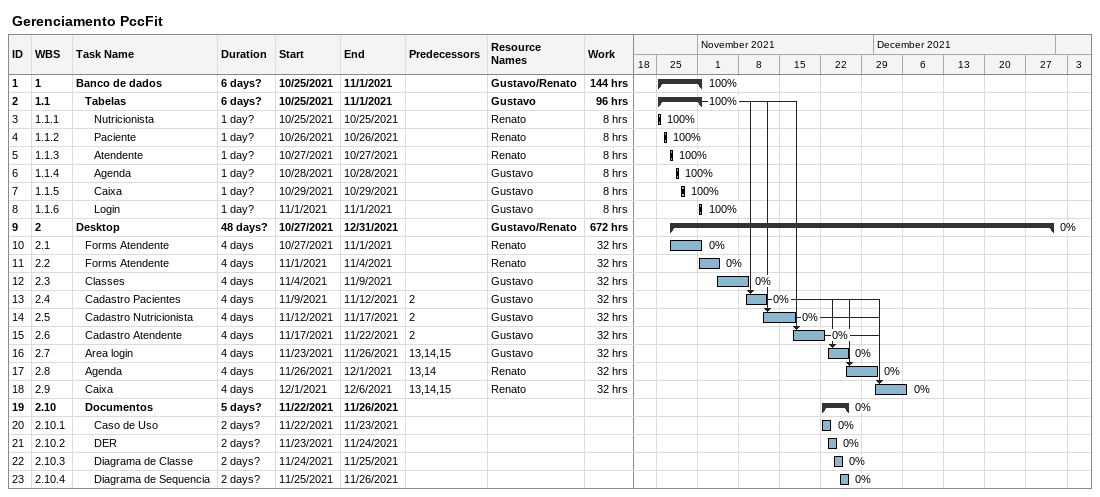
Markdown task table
Gerenciamento PccFit

| ID | WBS | Task | Duration | Start | Finish | Predecessors | Resources | % complete | Work (h) |
|---|---|---|---|---|---|---|---|---|---|
| 1 | 1 | **Banco de dados** | 6d? | 2021-10-25 | 2021-11-01 |  | Gustavo/Renato | 100 | 144 |
| 2 | 1.1 | **Tabelas** | 6d? | 2021-10-25 | 2021-11-01 |  | Gustavo | 100 | 96 |
| 3 | 1.1.1 | Nutricionista | 1d? | 2021-10-25 | 2021-10-25 |  | Renato | 100 | 8 |
| 4 | 1.1.2 | Paciente | 1d? | 2021-10-26 | 2021-10-26 |  | Renato | 100 | 8 |
| 5 | 1.1.3 | Atendente | 1d? | 2021-10-27 | 2021-10-27 |  | Renato | 100 | 8 |
| 6 | 1.1.4 | Agenda | 1d? | 2021-10-28 | 2021-10-28 |  | Gustavo | 100 | 8 |
| 7 | 1.1.5 | Caixa | 1d? | 2021-10-29 | 2021-10-29 |  | Gustavo | 100 | 8 |
| 8 | 1.1.6 | Login | 1d? | 2021-11-01 | 2021-11-01 |  | Gustavo | 100 | 8 |
| 9 | 2 | **Desktop** | 48d? | 2021-10-27 | 2021-12-31 |  | Gustavo/Renato | 0 | 672 |
| 10 | 2.1 | Forms Atendente | 4d | 2021-10-27 | 2021-11-01 |  | Renato | 0 | 32 |
| 11 | 2.2 | Forms Atendente | 4d | 2021-11-01 | 2021-11-04 |  | Renato | 0 | 32 |
| 12 | 2.3 | Classes | 4d | 2021-11-04 | 2021-11-09 |  | Gustavo | 0 | 32 |
| 13 | 2.4 | Cadastro Pacientes | 4d | 2021-11-09 | 2021-11-12 | 2 | Gustavo | 0 | 32 |
| 14 | 2.5 | Cadastro Nutricionista | 4d | 2021-11-12 | 2021-11-17 | 2 | Gustavo | 0 | 32 |
| 15 | 2.6 | Cadastro Atendente | 4d | 2021-11-17 | 2021-11-22 | 2 | Gustavo | 0 | 32 |
| 16 | 2.7 | Area login | 4d | 2021-11-23 | 2021-11-26 | 13, 14, 15 | Gustavo | 0 | 32 |
| 17 | 2.8 | Agenda | 4d | 2021-11-26 | 2021-12-01 | 13, 14 | Renato | 0 | 32 |
| 18 | 2.9 | Caixa | 4d | 2021-12-01 | 2021-12-06 | 13, 14, 15 | Renato | 0 | 32 |
| 19 | 2.10 | **Documentos** | 5d? | 2021-11-22 | 2021-11-26 |  |  | 0 |  |
| 20 | 2.10.1 | Caso de Uso | 2d? | 2021-11-22 | 2021-11-23 |  |  | 0 |  |
| 21 | 2.10.2 | DER | 2d? | 2021-11-23 | 2021-11-24 |  |  | 0 |  |
| 22 | 2.10.3 | Diagrama de Classe | 2d? | 2021-11-24 | 2021-11-25 |  |  | 0 |  |
| 23 | 2.10.4 | Diagrama de Sequencia | 2d? | 2021-11-25 | 2021-11-26 |  |  | 0 |  |
